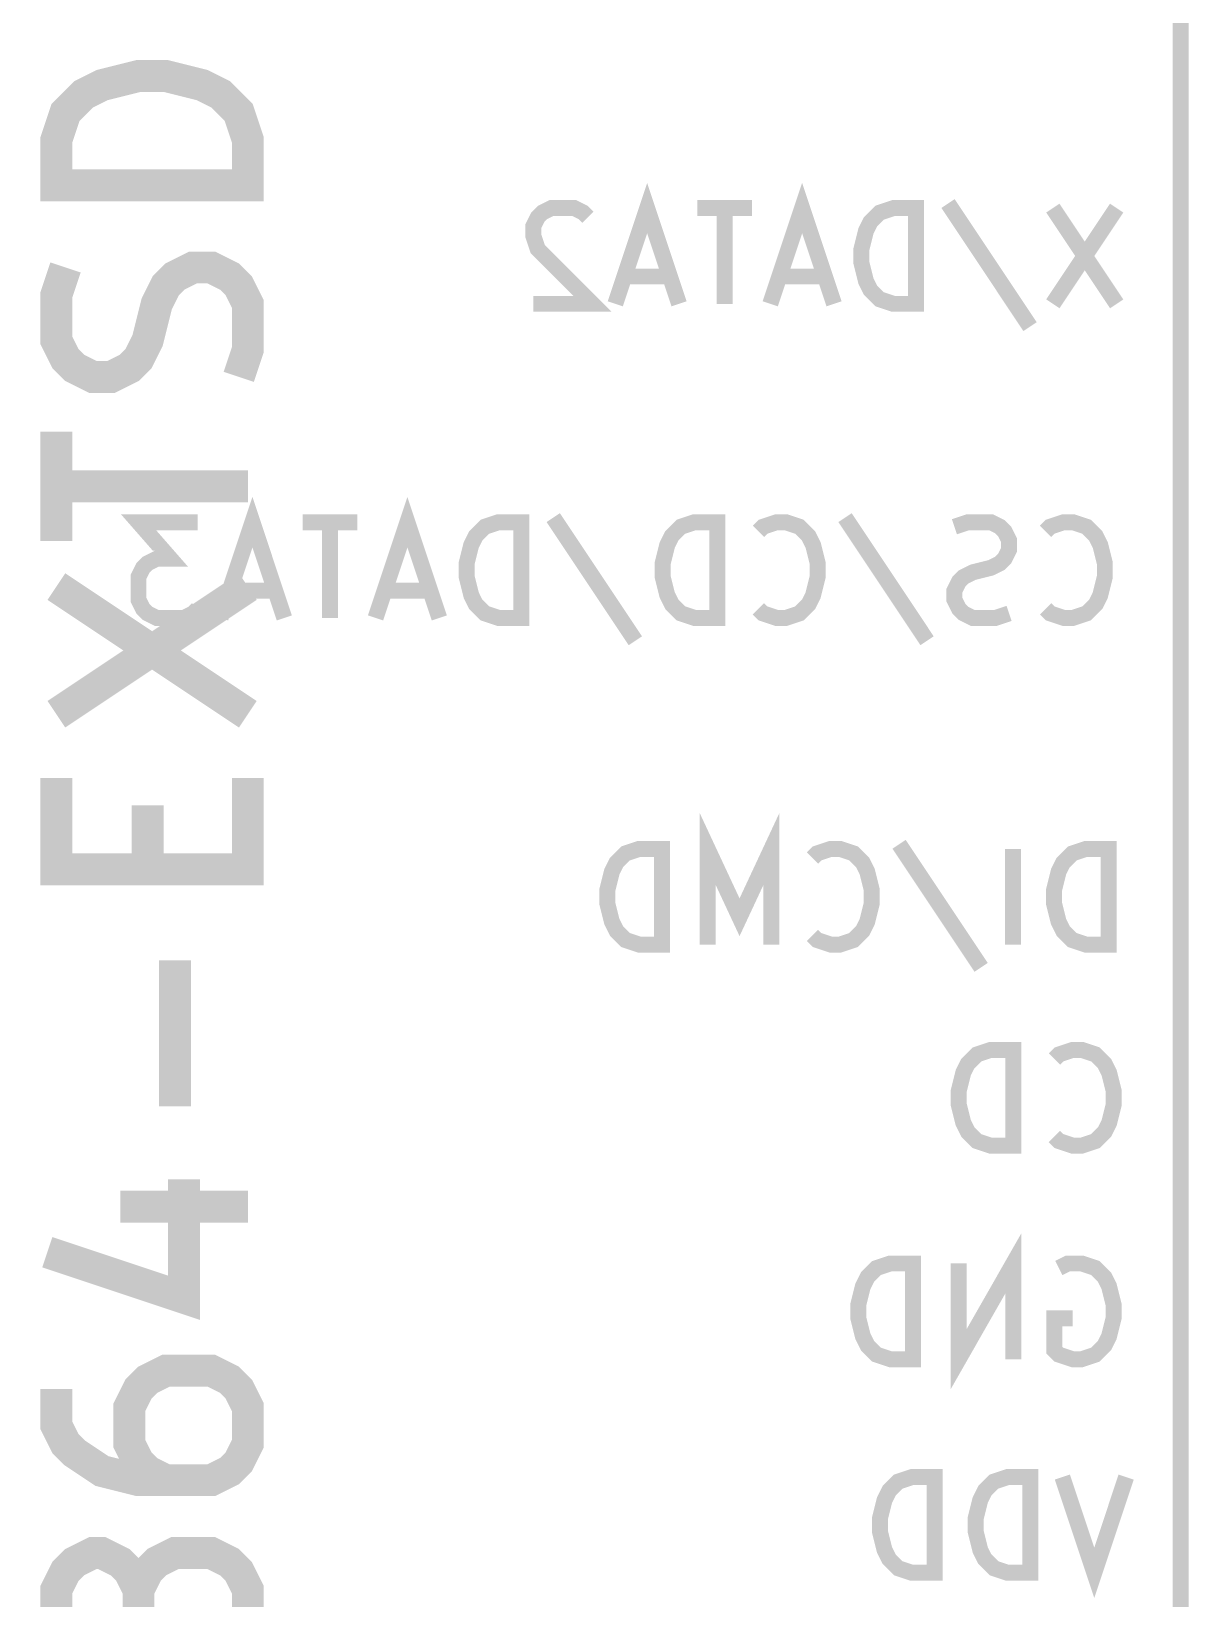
# Model space of a CAD drawing. Extents: x 66 to 205, y -127 to -80.
# Drawn here: x 85.83 to 95.05, y -102.78 to -90.3 of the extents above; entities that cross this region are included whole.
import ezdxf

# ---------------------------------------------------------------- set-up
doc = ezdxf.new("R2010")
doc.units = 0
doc.layers.add('MKSMINI12864-B_SILKS_GBR', color=5, linetype='CONTINUOUS')
doc.layers.add('MKSMINI12864-F_SILKS_GBR', color=11, linetype='CONTINUOUS')

msp = doc.modelspace()

# ---------------------------------------------------------------- linework, layer by layer
at = {"layer": 'MKSMINI12864-B_SILKS_GBR', "const_width": 0.127}
for points in [[(94.983, -115.5285), (94.983, -86.9285)], [(90.99, -92.473214), (90.736, -91.711214), (90.482, -92.473214)], [(92.223714, -92.473214), (91.969714, -91.711214), (91.715714, -92.473214)], [(90.264286, -91.783784), (90.228, -91.7475), (90.155428, -91.711214), (89.974, -91.711214), (89.901428, -91.7475), (89.865142, -91.783784), (89.828858, -91.856356), (89.828858, -91.928928), (89.865142, -92.037784), (90.300572, -92.473214), (89.828858, -92.473214)], [(91.570572, -91.711214), (91.135142, -91.711214)], [(91.352858, -92.473214), (91.352858, -91.711214)], [(92.876858, -92.473214), (92.876858, -91.711214), (92.695428, -91.711214), (92.586572, -91.7475), (92.514, -91.82007), (92.477714, -91.892642), (92.441428, -92.037784), (92.441428, -92.146642), (92.477714, -92.291784), (92.514, -92.364356), (92.586572, -92.436928), (92.695428, -92.473214), (92.876858, -92.473214)], [(93.130858, -91.674928), (93.784, -92.654642)], [(94.473428, -91.711214), (93.965428, -92.473214)], [(93.965428, -91.711214), (94.473428, -92.473214)], [(90.917428, -92.2555), (90.554572, -92.2555)], [(92.151142, -92.2555), (91.788286, -92.2555)], [(87.847858, -94.973214), (87.593858, -94.211214), (87.339858, -94.973214)], [(89.081572, -94.973214), (88.827572, -94.211214), (88.573572, -94.973214)], [(87.158428, -94.211214), (86.686714, -94.211214), (86.940714, -94.5015), (86.831858, -94.5015), (86.759286, -94.537784), (86.723, -94.57407), (86.686714, -94.646642), (86.686714, -94.82807), (86.723, -94.900642), (86.759286, -94.936928), (86.831858, -94.973214), (87.049572, -94.973214), (87.122142, -94.936928), (87.158428, -94.900642)], [(88.428428, -94.211214), (87.993, -94.211214)], [(88.210714, -94.973214), (88.210714, -94.211214)], [(89.734714, -94.973214), (89.734714, -94.211214), (89.553286, -94.211214), (89.444428, -94.2475), (89.371858, -94.32007), (89.335572, -94.392642), (89.299286, -94.537784), (89.299286, -94.646642), (89.335572, -94.791784), (89.371858, -94.864356), (89.444428, -94.936928), (89.553286, -94.973214), (89.734714, -94.973214)], [(89.988714, -94.174928), (90.641858, -95.154642)], [(91.295, -94.973214), (91.295, -94.211214), (91.113572, -94.211214), (91.004714, -94.2475), (90.932142, -94.32007), (90.895858, -94.392642), (90.859572, -94.537784), (90.859572, -94.646642), (90.895858, -94.791784), (90.932142, -94.864356), (91.004714, -94.936928), (91.113572, -94.973214), (91.295, -94.973214)], [(91.621572, -94.900642), (91.657858, -94.936928), (91.766714, -94.973214), (91.839286, -94.973214), (91.948142, -94.936928), (92.020714, -94.864356), (92.057, -94.791784), (92.093286, -94.646642), (92.093286, -94.537784), (92.057, -94.392642), (92.020714, -94.32007), (91.948142, -94.2475), (91.839286, -94.211214), (91.766714, -94.211214), (91.657858, -94.2475), (91.621572, -94.283784)], [(92.311, -94.174928), (92.964142, -95.154642)], [(93.617286, -94.936928), (93.508428, -94.973214), (93.327, -94.973214), (93.254428, -94.936928), (93.218142, -94.900642), (93.181858, -94.82807), (93.181858, -94.7555), (93.218142, -94.682928), (93.254428, -94.646642), (93.327, -94.610356), (93.472142, -94.57407), (93.544714, -94.537784), (93.581, -94.5015), (93.617286, -94.428928), (93.617286, -94.356356), (93.581, -94.283784), (93.544714, -94.2475), (93.472142, -94.211214), (93.290714, -94.211214), (93.181858, -94.2475)], [(93.907572, -94.900642), (93.943858, -94.936928), (94.052714, -94.973214), (94.125286, -94.973214), (94.234142, -94.936928), (94.306714, -94.864356), (94.343, -94.791784), (94.379286, -94.646642), (94.379286, -94.537784), (94.343, -94.392642), (94.306714, -94.32007), (94.234142, -94.2475), (94.125286, -94.211214), (94.052714, -94.211214), (93.943858, -94.2475), (93.907572, -94.283784)], [(87.775286, -94.7555), (87.412428, -94.7555)], [(89.009, -94.7555), (88.646142, -94.7555)], [(91.725428, -97.573214), (91.725428, -96.811214), (91.471428, -97.3555), (91.217428, -96.811214), (91.217428, -97.573214)], [(90.854572, -97.573214), (90.854572, -96.811214), (90.673142, -96.811214), (90.564286, -96.8475), (90.491714, -96.92007), (90.455428, -96.992642), (90.419142, -97.137784), (90.419142, -97.246642), (90.455428, -97.391784), (90.491714, -97.464356), (90.564286, -97.536928), (90.673142, -97.573214), (90.854572, -97.573214)], [(92.052, -97.500642), (92.088286, -97.536928), (92.197142, -97.573214), (92.269714, -97.573214), (92.378572, -97.536928), (92.451142, -97.464356), (92.487428, -97.391784), (92.523714, -97.246642), (92.523714, -97.137784), (92.487428, -96.992642), (92.451142, -96.92007), (92.378572, -96.8475), (92.269714, -96.811214), (92.197142, -96.811214), (92.088286, -96.8475), (92.052, -96.883784)], [(92.741428, -96.774928), (93.394572, -97.754642)], [(93.648572, -97.573214), (93.648572, -96.811214)], [(94.410572, -97.573214), (94.410572, -96.811214), (94.229142, -96.811214), (94.120286, -96.8475), (94.047714, -96.92007), (94.011428, -96.992642), (93.975142, -97.137784), (93.975142, -97.246642), (94.011428, -97.391784), (94.047714, -97.464356), (94.120286, -97.536928), (94.229142, -97.573214), (94.410572, -97.573214)], [(93.651572, -99.173214), (93.651572, -98.411214), (93.470142, -98.411214), (93.361286, -98.4475), (93.288714, -98.52007), (93.252428, -98.592642), (93.216142, -98.737784), (93.216142, -98.846642), (93.252428, -98.991784), (93.288714, -99.064356), (93.361286, -99.136928), (93.470142, -99.173214), (93.651572, -99.173214)], [(93.978142, -99.100642), (94.014428, -99.136928), (94.123286, -99.173214), (94.195858, -99.173214), (94.304714, -99.136928), (94.377286, -99.064356), (94.413572, -98.991784), (94.449858, -98.846642), (94.449858, -98.737784), (94.413572, -98.592642), (94.377286, -98.52007), (94.304714, -98.4475), (94.195858, -98.411214), (94.123286, -98.411214), (94.014428, -98.4475), (93.978142, -98.483784)], [(93.650714, -100.873214), (93.650714, -100.111214), (93.215286, -100.873214), (93.215286, -100.111214)], [(92.852428, -100.873214), (92.852428, -100.111214), (92.671, -100.111214), (92.562142, -100.1475), (92.489572, -100.22007), (92.453286, -100.292642), (92.417, -100.437784), (92.417, -100.546642), (92.453286, -100.691784), (92.489572, -100.764356), (92.562142, -100.836928), (92.671, -100.873214), (92.852428, -100.873214)], [(94.013572, -100.1475), (94.086142, -100.111214), (94.195, -100.111214), (94.303858, -100.1475), (94.376428, -100.22007), (94.412714, -100.292642), (94.449, -100.437784), (94.449, -100.546642), (94.412714, -100.691784), (94.376428, -100.764356), (94.303858, -100.836928), (94.195, -100.873214), (94.122428, -100.873214), (94.013572, -100.836928), (93.977286, -100.800642), (93.977286, -100.546642), (94.122428, -100.546642)], [(93.025, -102.573214), (93.025, -101.811214), (92.843572, -101.811214), (92.734714, -101.8475), (92.662142, -101.92007), (92.625858, -101.992642), (92.589572, -102.137784), (92.589572, -102.246642), (92.625858, -102.391784), (92.662142, -102.464356), (92.734714, -102.536928), (92.843572, -102.573214), (93.025, -102.573214)], [(93.787, -102.573214), (93.787, -101.811214), (93.605572, -101.811214), (93.496714, -101.8475), (93.424142, -101.92007), (93.387858, -101.992642), (93.351572, -102.137784), (93.351572, -102.246642), (93.387858, -102.391784), (93.424142, -102.464356), (93.496714, -102.536928), (93.605572, -102.573214), (93.787, -102.573214)], [(94.549, -101.811214), (94.295, -102.573214), (94.041, -101.811214)]]:
    msp.add_lwpolyline(points, dxfattribs=at)
at = {"layer": 'MKSMINI12864-F_SILKS_GBR', "const_width": 0.254}
for points in [[(87.557428, -91.530714), (86.033428, -91.530714), (86.033428, -91.167856), (86.106, -90.950142), (86.251142, -90.805), (86.396286, -90.732428), (86.686572, -90.659856), (86.904286, -90.659856), (87.194572, -90.732428), (87.339714, -90.805), (87.484858, -90.950142), (87.557428, -91.167856), (87.557428, -91.530714)], [(87.484858, -93.054714), (87.557428, -92.837), (87.557428, -92.474142), (87.484858, -92.329), (87.412286, -92.256428), (87.267142, -92.183856), (87.122, -92.183856), (86.976858, -92.256428), (86.904286, -92.329), (86.831714, -92.474142), (86.759142, -92.764428), (86.686572, -92.90957), (86.614, -92.982142), (86.468858, -93.054714), (86.323714, -93.054714), (86.178572, -92.982142), (86.106, -92.90957), (86.033428, -92.764428), (86.033428, -92.40157), (86.106, -92.183856)], [(86.033428, -94.361), (86.033428, -93.490142)], [(87.557428, -93.92557), (86.033428, -93.92557)], [(86.033428, -95.739856), (87.557428, -94.723856)], [(86.033428, -94.723856), (87.557428, -95.739856)], [(87.557428, -96.247856), (87.557428, -96.97357), (86.033428, -96.97357), (86.033428, -96.247856)], [(86.759142, -96.97357), (86.759142, -96.46557)], [(86.976858, -98.860428), (86.976858, -97.699284)], [(85.960858, -100.02157), (87.049428, -100.384428), (87.049428, -99.441)], [(86.541428, -99.658714), (87.557428, -99.658714)], [(86.033428, -101.110142), (86.033428, -101.400428), (86.106, -101.54557), (86.178572, -101.618142), (86.396286, -101.763284), (86.686572, -101.835856), (87.267142, -101.835856), (87.412286, -101.763284), (87.484858, -101.690714), (87.557428, -101.54557), (87.557428, -101.255284), (87.484858, -101.110142), (87.412286, -101.03757), (87.267142, -100.965), (86.904286, -100.965), (86.759142, -101.03757), (86.686572, -101.110142), (86.614, -101.255284), (86.614, -101.54557), (86.686572, -101.690714), (86.759142, -101.763284), (86.904286, -101.835856)], [(86.033428, -102.997), (86.033428, -102.706714), (86.106, -102.56157), (86.178572, -102.489), (86.323714, -102.416428), (86.396286, -102.416428), (86.541428, -102.489), (86.614, -102.56157), (86.686572, -102.706714), (86.686572, -102.997)], [(87.557428, -102.997), (87.557428, -102.706714), (87.484858, -102.56157), (87.412286, -102.489), (87.267142, -102.416428), (86.976858, -102.416428), (86.831714, -102.489), (86.759142, -102.56157), (86.686572, -102.706714)]]:
    msp.add_lwpolyline(points, dxfattribs=at)

doc.saveas('drawing.dxf')
